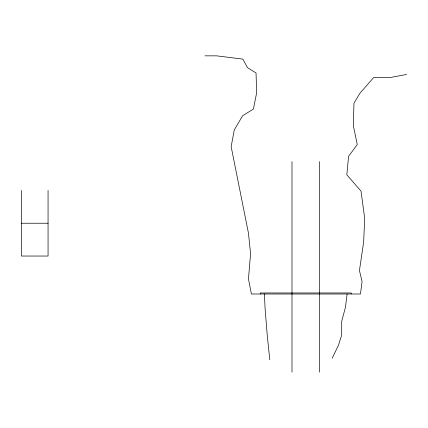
<?xml version="1.0" encoding="UTF-8"?>
<svg xmlns="http://www.w3.org/2000/svg" width="428" height="428" viewBox="0 0 428 428"><rect width="100%" height="100%" fill="white"/><g stroke="black" fill="none" stroke-linecap="round" stroke-linejoin="round"><path stroke-width="0.64" d="M347.108 293.993L345.407 307.518L341.705 321.262L341.705 335.006L338.532 345.048L332.187 358.268M406.6 74.456L390.122 77.527L373.692 77.527L359.889 93.304L353.972 103.164L353.314 125.516L357.257 144.578L348.574 156.327L346.819 174.806L361.018 191.113L364.699 218.462L363.645 242.13L359.44 270.528L362.072 281.576L360.472 293.993L251.402 293.993L248.465 278.944L250.567 253.697L248.459 233.164L231.152 146.633L234.298 129.85L242.692 115.688L253.397 109.081L256.682 92.646L256.024 72.926L247.48 67.667L242.879 59.123L216.584 55.838L204.932 55.838M21.4 223.229L48.059 223.229M269.811 359.852L267.168 334.477L265.05 308.048L264.424 293.993M351.244 293.993L351.244 292.971L260.294 292.971L260.294 293.993M319.545 161.602L319.545 372.162M291.987 161.602L291.987 372.162M48.059 190.417L48.059 256.04L21.4 256.04L21.4 190.417"/></g></svg>
